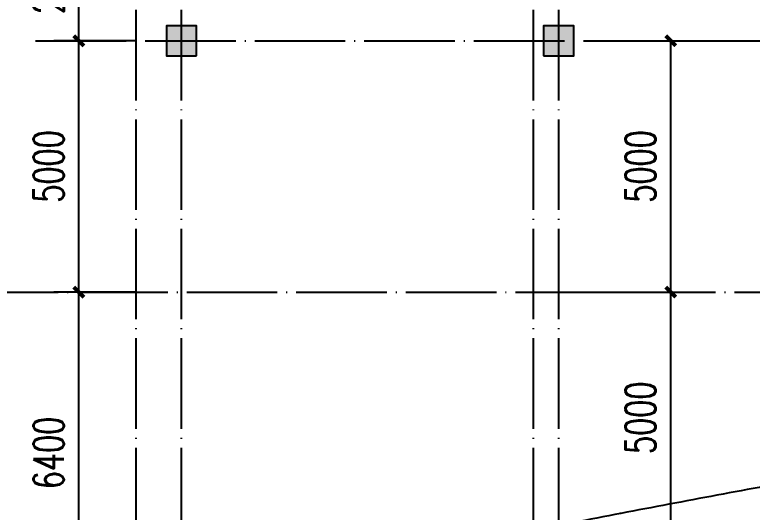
# Model space of a CAD drawing. Extents: x 246015 to 608740, y -108003 to 88400.
# Drawn here: x 412039 to 426702, y -41341 to -31442 of the extents above; entities that cross this region are included whole.
import ezdxf

# ---------------------------------------------------------------- set-up
doc = ezdxf.new("R2010")
doc.units = 0
doc.header["$LTSCALE"] = 3000
doc.header["$MEASUREMENT"] = 0
doc.header["$PDMODE"] = 1
doc.linetypes.add('DOTE', pattern=[2.42, 2, -0.2, 0.02, -0.2])
doc.layers.get('0').update_dxf_attribs({"linetype": 'CONTINUOUS'})
doc.layers.get('DEFPOINTS').update_dxf_attribs({"linetype": 'CONTINUOUS'})
for name, color, linetype in [('column', 9, 'CONTINUOUS'), ('dote', 1, 'DOTE'), ('PUB_DIM', 3, 'CONTINUOUS'), ('PUB_HATCH', 8, 'CONTINUOUS')]:
    doc.layers.add(name, color=color, linetype=linetype)
doc.layers.add('红线', color=7, linetype='CONTINUOUS', true_color=0xe0150b)
doc.styles.add('DIM_FONT', font='simplex.shx', dxfattribs={"width": 0.7, "bigfont": 'hztxt.shx'})
doc.dimstyles.new('DIMN200', dxfattribs={"dimscale": 2, "dimtxt": 300, "dimasz": 100, "dimexe": 250, "dimexo": 300, "dimgap": 150, "dimtad": 1, "dimdec": 0, "dimzin": 0, "dimdsep": 46, "dimtxsty": 'DIM_FONT', "dimblk": 'ARCHTICK', "dimcen": 0.09, "dimclrt": 7, "dimazin": 2, "dimtfac": 1, "dimtdec": 0, "dimtix": 1, "dimtmove": 2, "dimatfit": 3, "dimfxl": 0, "dimtolj": 1, "dimtzin": 0, "dimarcsym": 0})

# ---------------------------------------------------------------- blocks, each defined once
blk = doc.blocks.new('_ARCHTICK')
at = {"color": 0, "linetype": 'ByBlock', "const_width": 0.4}
blk.add_lwpolyline([(-0.5, -0.5), (0.5, 0.5)], dxfattribs=at)
blk = doc.blocks.new('*D1018')
at = {"layer": 'DEFPOINTS', "color": 0}
for p in [(423154, -31961), (425081, -31961), (423154, -36961)]:
    blk.add_point(p, dxfattribs=at)
at = {"layer": 'PUB_DIM', "color": 0, "lineweight": -2}
for p, q in [((423754, -31961), (425581, -31961)), ((425081, -36961), (425081, -31961)), ((423754, -36961), (425581, -36961))]:
    blk.add_line(p, q, dxfattribs=at)
at = {"layer": 'PUB_DIM', "color": 0, "lineweight": -2, "xscale": 200, "yscale": 200, "zscale": 200}
for p, rotation in [((425081, -31961), 90), ((425081, -36961), 270)]:
    blk.add_blockref('_ARCHTICK', p, dxfattribs=dict(at, rotation=rotation))
at = {"layer": 'PUB_DIM', "color": 7, "insert": (424481, -34461), "char_height": 600, "attachment_point": 5, "rotation": 90, "style": 'DIM_FONT'}
blk.add_mtext('\\A1;5000', dxfattribs=at)
blk = doc.blocks.new('*D1019')
at = {"layer": 'DEFPOINTS', "color": 0}
for p in [(423154, -36961), (425081, -36961), (423154, -41961)]:
    blk.add_point(p, dxfattribs=at)
at = {"layer": 'PUB_DIM', "color": 0, "lineweight": -2}
for p, q in [((423754, -36961), (425581, -36961)), ((425081, -41961), (425081, -36961)), ((423754, -41961), (425581, -41961))]:
    blk.add_line(p, q, dxfattribs=at)
at = {"layer": 'PUB_DIM', "color": 0, "lineweight": -2, "xscale": 200, "yscale": 200, "zscale": 200}
for p, rotation in [((425081, -36961), 90), ((425081, -41961), 270)]:
    blk.add_blockref('_ARCHTICK', p, dxfattribs=dict(at, rotation=rotation))
at = {"layer": 'PUB_DIM', "color": 7, "insert": (424481, -39461), "char_height": 600, "attachment_point": 5, "rotation": 90, "style": 'DIM_FONT'}
blk.add_mtext('\\A1;5000', dxfattribs=at)
blk = doc.blocks.new('*D1023')
at = {"layer": 'DEFPOINTS', "color": 0}
for p in [(413313, -29461), (415054, -29461), (415054, -31961)]:
    blk.add_point(p, dxfattribs=at)
at = {"layer": 'PUB_DIM', "color": 0, "lineweight": -2}
for p, q in [((414454, -29461), (412813, -29461)), ((413313, -31961), (413313, -29461)), ((414454, -31961), (412813, -31961))]:
    blk.add_line(p, q, dxfattribs=at)
at = {"layer": 'PUB_DIM', "color": 0, "lineweight": -2, "xscale": 200, "yscale": 200, "zscale": 200}
for p, rotation in [((413313, -29461), 90), ((413313, -31961), 270)]:
    blk.add_blockref('_ARCHTICK', p, dxfattribs=dict(at, rotation=rotation))
at = {"layer": 'PUB_DIM', "color": 7, "insert": (412713, -30711), "char_height": 600, "attachment_point": 5, "rotation": 90, "style": 'DIM_FONT'}
blk.add_mtext('\\A1;2500', dxfattribs=at)
blk = doc.blocks.new('*D1024')
at = {"layer": 'DEFPOINTS', "color": 0}
for p in [(413313, -31961), (415054, -31961), (415054, -36961)]:
    blk.add_point(p, dxfattribs=at)
at = {"layer": 'PUB_DIM', "color": 0, "lineweight": -2}
for p, q in [((414454, -31961), (412813, -31961)), ((413313, -36961), (413313, -31961)), ((414454, -36961), (412813, -36961))]:
    blk.add_line(p, q, dxfattribs=at)
at = {"layer": 'PUB_DIM', "color": 0, "lineweight": -2, "xscale": 200, "yscale": 200, "zscale": 200}
for p, rotation in [((413313, -31961), 90), ((413313, -36961), 270)]:
    blk.add_blockref('_ARCHTICK', p, dxfattribs=dict(at, rotation=rotation))
at = {"layer": 'PUB_DIM', "color": 7, "insert": (412713, -34461), "char_height": 600, "attachment_point": 5, "rotation": 90, "style": 'DIM_FONT'}
blk.add_mtext('\\A1;5000', dxfattribs=at)
blk = doc.blocks.new('*D1025')
at = {"layer": 'DEFPOINTS', "color": 0}
for p in [(413313, -36961), (415054, -36961), (415054, -43361)]:
    blk.add_point(p, dxfattribs=at)
at = {"layer": 'PUB_DIM', "color": 0, "lineweight": -2}
for p, q in [((414454, -36961), (412813, -36961)), ((413313, -43361), (413313, -36961)), ((414454, -43361), (412813, -43361))]:
    blk.add_line(p, q, dxfattribs=at)
at = {"layer": 'PUB_DIM', "color": 0, "lineweight": -2, "xscale": 200, "yscale": 200, "zscale": 200}
for p, rotation in [((413313, -36961), 90), ((413313, -43361), 270)]:
    blk.add_blockref('_ARCHTICK', p, dxfattribs=dict(at, rotation=rotation))
at = {"layer": 'PUB_DIM', "color": 7, "insert": (412713, -40161), "char_height": 600, "attachment_point": 5, "rotation": 90, "style": 'DIM_FONT'}
blk.add_mtext('\\A1;6400', dxfattribs=at)
blk = doc.blocks.new('_FZH')
blk.add_lwpolyline([(-0.5, -0.5), (0.5, -0.5), (0.5, 0.5), (-0.5, 0.5)], close=True)
at = {"layer": 'PUB_HATCH'}
blk.add_solid([(-0.5, -0.5), (0.5, -0.5), (-0.5, 0.5), (0.5, 0.5)], dxfattribs=at)

msp = doc.modelspace()

# ---------------------------------------------------------------- linework, layer by layer
at = {"layer": 'dote', "ltscale": 0.3}
for p, q in [((414453.9, -81061.4), (414453.9, 53538.6)), ((415353.9, -81061.4), (415353.9, 53538.6)), ((422853.9, -81061.4), (422853.9, 53538.6)), ((422353.9, -81061.4), (422353.9, 706.8)), ((412453.9, -31961.4), (448253.9, -31961.4)), ((295667.9, -36961.4), (554353.9, -36961.4))]:
    msp.add_line(p, q, dxfattribs=at)
at = {"layer": '红线', "linetype": 'DOTE'}
msp.add_lwpolyline([(321625.8, 41313.5), (283782, 20451.8), (327022.4, -69761.6, -0.1186699), (571935, -34205), (582107, -28597.6), (543576.1, 41298.8, 0.0913964), (321625.8, 41313.5)], format="xyb", dxfattribs=at)
at = {"layer": '红线', "color": 31, "linetype": 'DOTE', "ltscale": 0.5}
msp.add_lwpolyline([(321625.8, 41313.5), (283782, 20451.8), (327022.4, -69761.6, -0.1186699), (571935, -34205), (582107, -28597.6), (543576.1, 41298.8, 0.0913964), (321625.8, 41313.5)], format="xyb", dxfattribs=at)

# ---------------------------------------------------------------- block references
at = {"layer": 'column', "xscale": 600, "yscale": 600, "zscale": 600}
for p, rotation in [((415353.9, -31961.4), 90.00000001325128), ((422853.9, -31961.4), 359.9999999867598)]:
    msp.add_blockref('_FZH', p, dxfattribs=dict(at, rotation=rotation))

# ---------------------------------------------------------------- dimensions: what is measured, and where the dimension line sits
at = {"layer": 'PUB_DIM'}
for p1, p2, distance, picture, middle in [((415053.9, -31961.4), (415053.9, -29461.4), 1741.3, '*D1023', (412712.5, -30711.4)), ((415053.9, -36961.4), (415053.9, -31961.4), 1741.3, '*D1024', (412712.5, -34461.4)), ((423153.9, -36961.4), (423153.9, -31961.4), -1927.4, '*D1018', (424481.2, -34461.4)), ((415053.9, -43361.4), (415053.9, -36961.4), 1741.3, '*D1025', (412712.5, -40161.4)), ((423153.9, -41961.4), (423153.9, -36961.4), -1927.4, '*D1019', (424481.2, -39461.4))]:
    dim = msp.add_aligned_dim(p1=p1, p2=p2, distance=distance, dimstyle='DIMN200', dxfattribs=at)
    dim.commit()
    dim.dimension.update_dxf_attribs({"geometry": picture, "text_midpoint": middle})

doc.saveas('drawing.dxf')
